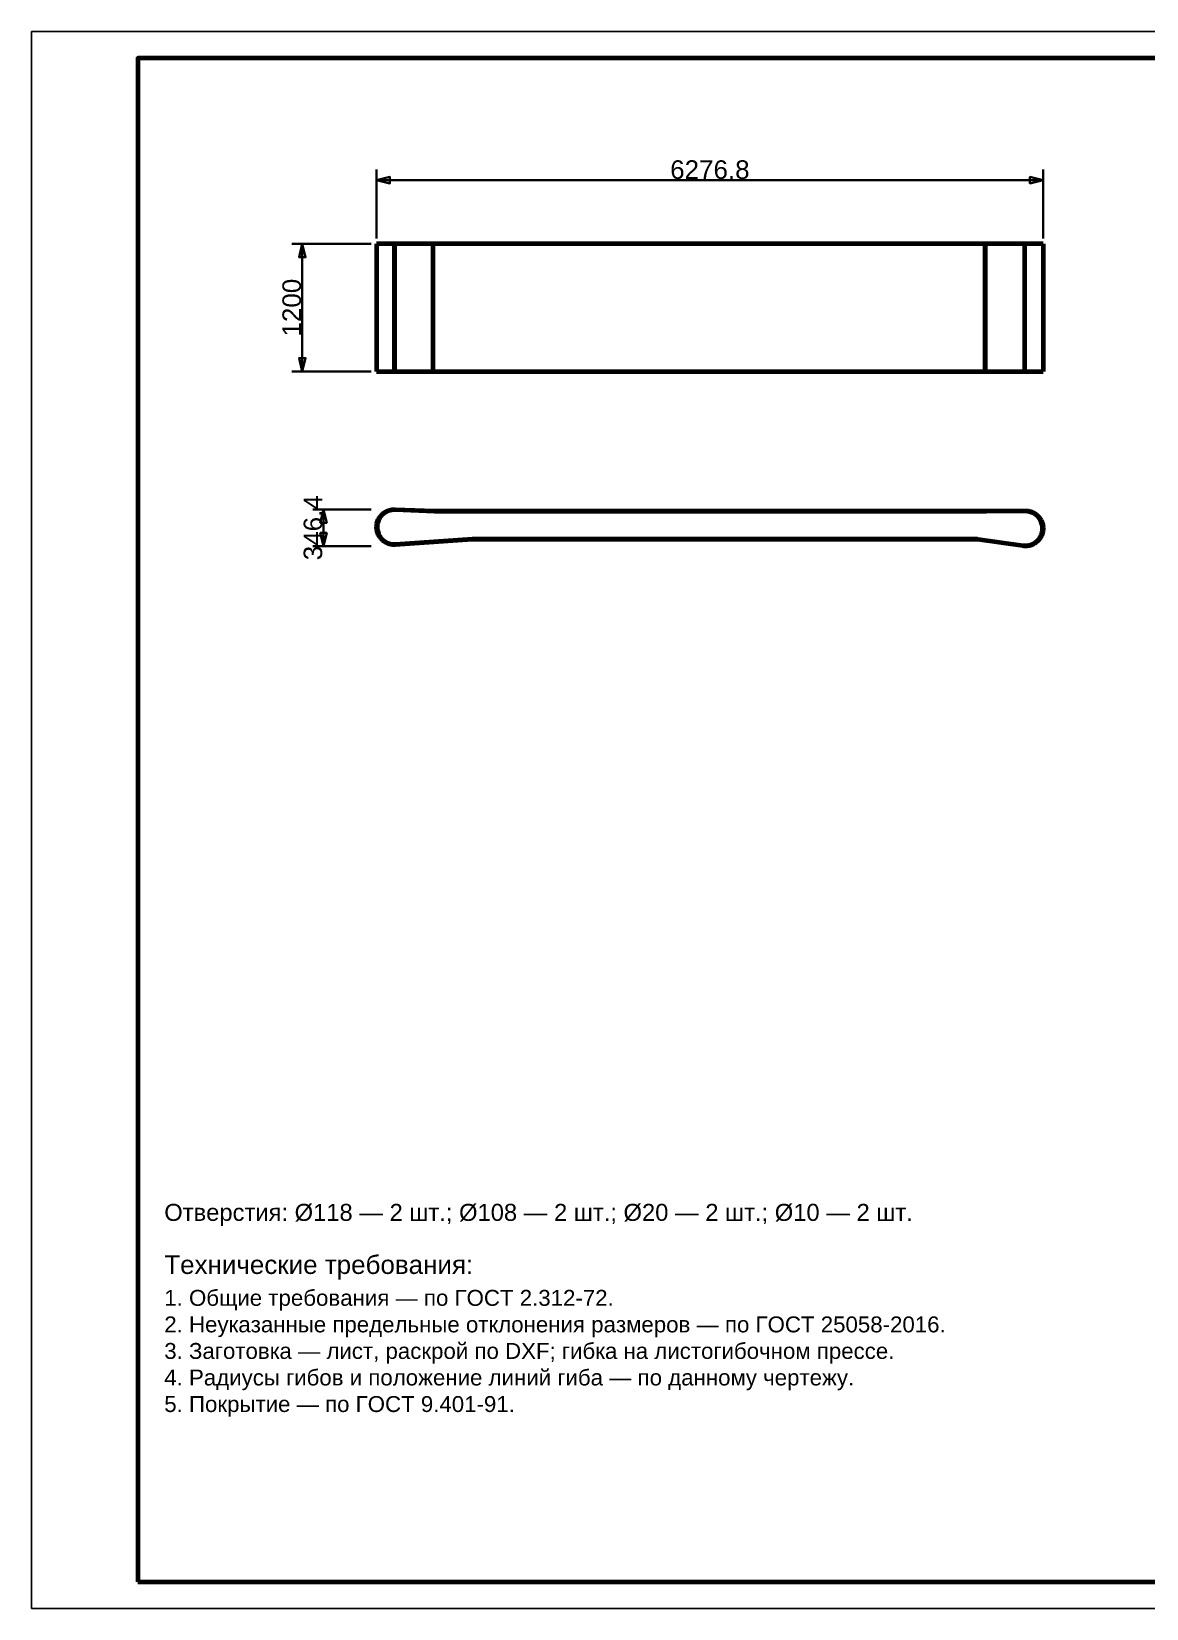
# Model space of a CAD drawing. Header units: millimetres. Extents: x 0 to 420, y 0 to 297.
# Drawn here: x 0 to 210, y 0 to 297 of the extents above; entities that cross this region are included whole.
import ezdxf
from ezdxf.enums import TextEntityAlignment as Align

# ---------------------------------------------------------------- set-up
doc = ezdxf.new("R2010")
doc.units = ezdxf.units.MM
doc.linetypes.add('DASHED', pattern=[1.524, 1.27, -0.254])
doc.styles.add('GOST', font='Arial')

msp = doc.modelspace()

# ---------------------------------------------------------------- linework, layer by layer
at = {"color": 7, "lineweight": 35}
for p, q in [((65, 258), (65, 271)), ((190.54, 258), (190.54, 271)), ((65, 269), (190.54, 269)), ((64, 257), (49, 257)), ((51, 233), (51, 257)), ((64, 233), (49, 233)), ((64, 207), (53, 207)), ((55, 200.07), (55, 207)), ((64, 200.07), (53, 200.07))]:
    msp.add_line(p, q, dxfattribs=at)
at = {"color": 1, "lineweight": 70}
for p, q in [((65.02, 257), (65, 257)), ((65, 257), (65, 233)), ((65.08, 257), (65.02, 257)), ((65.19, 257), (65.08, 257)), ((65.33, 257), (65.19, 257)), ((65.51, 257), (65.33, 257)), ((65.73, 257), (65.51, 257)), ((65.98, 257), (65.73, 257)), ((66.26, 257), (65.98, 257)), ((66.56, 257), (66.26, 257)), ((66.89, 257), (66.56, 257)), ((67.24, 257), (66.89, 257)), ((67.6, 257), (67.24, 257)), ((67.97, 257), (67.6, 257)), ((68.34, 257), (67.97, 257)), ((68.35, 257), (68.34, 257)), ((68.34, 257), (68.34, 257)), ((68.34, 257), (68.34, 257)), ((68.34, 257), (68.34, 257)), ((68.34, 257), (68.34, 257)), ((68.34, 233), (68.34, 257)), ((68.36, 257), (68.35, 257)), ((68.35, 257), (68.35, 257)), ((68.35, 257), (68.35, 257)), ((68.35, 257), (68.35, 257)), ((68.35, 257), (68.35, 257)), ((68.35, 257), (68.35, 257)), ((68.35, 257), (68.35, 257)), ((68.36, 257), (68.36, 257)), ((68.36, 257), (68.36, 257)), ((68.36, 257), (68.36, 233)), ((75.67, 257), (68.36, 257)), ((68.36, 257), (68.36, 257)), ((68.36, 233), (68.36, 257)), ((179.65, 257), (75.67, 257)), ((75.67, 257), (75.67, 257)), ((75.67, 257), (75.67, 257)), ((75.67, 257), (75.67, 257)), ((75.67, 257), (75.67, 257)), ((75.67, 257), (75.67, 257)), ((75.67, 257), (75.67, 257)), ((75.67, 257), (75.67, 257)), ((75.67, 257), (75.67, 257)), ((75.67, 257), (75.67, 257)), ((75.67, 257), (75.67, 257)), ((75.67, 257), (75.67, 257)), ((75.67, 257), (75.67, 257)), ((75.67, 257), (75.67, 257)), ((75.67, 257), (75.67, 257)), ((75.67, 233), (75.67, 257)), ((75.67, 233), (75.67, 257)), ((179.66, 257), (179.65, 257)), ((179.65, 257), (179.65, 257)), ((179.65, 257), (179.65, 257)), ((179.65, 257), (179.65, 257)), ((179.65, 233), (179.65, 257)), ((187.08, 257), (179.66, 257)), ((179.66, 257), (179.66, 257)), ((179.66, 257), (179.66, 257)), ((179.66, 257), (179.66, 257)), ((179.66, 257), (179.66, 257)), ((179.66, 257), (179.66, 257)), ((179.66, 257), (179.66, 257)), ((179.66, 257), (179.66, 257)), ((179.66, 257), (179.66, 257)), ((179.66, 257), (179.66, 257)), ((179.66, 257), (179.66, 257)), ((179.66, 233), (179.66, 257)), ((187.46, 257), (187.08, 257)), ((187.08, 233), (187.08, 257)), ((187.84, 257), (187.46, 257)), ((188.21, 257), (187.84, 257)), ((188.57, 257), (188.21, 257)), ((188.91, 257), (188.57, 257)), ((189.22, 257), (188.91, 257)), ((189.51, 257), (189.22, 257)), ((189.77, 257), (189.51, 257)), ((190, 257), (189.77, 257)), ((190.19, 257), (190, 257)), ((190.34, 257), (190.19, 257)), ((190.45, 257), (190.34, 257)), ((190.51, 257), (190.45, 257)), ((190.54, 257), (190.51, 257)), ((190.54, 257), (190.54, 233)), ((65, 233), (65.02, 233)), ((65.02, 233), (65.08, 233)), ((65.08, 233), (65.19, 233)), ((65.19, 233), (65.33, 233)), ((65.33, 233), (65.51, 233)), ((65.51, 233), (65.73, 233)), ((65.73, 233), (65.98, 233)), ((65.98, 233), (66.26, 233)), ((66.26, 233), (66.56, 233)), ((66.56, 233), (66.89, 233)), ((66.89, 233), (67.24, 233)), ((67.24, 233), (67.6, 233)), ((67.6, 233), (67.97, 233)), ((67.97, 233), (68.34, 233)), ((68.35, 233), (68.34, 233)), ((68.34, 233), (68.34, 233)), ((68.34, 233), (68.34, 233)), ((68.34, 233), (68.34, 233)), ((68.34, 233), (68.34, 233)), ((68.36, 233), (68.35, 233)), ((68.35, 233), (68.35, 233)), ((68.35, 233), (68.35, 233)), ((68.35, 233), (68.35, 233)), ((68.35, 233), (68.35, 233)), ((68.35, 233), (68.35, 233)), ((68.35, 233), (68.35, 233)), ((68.36, 233), (68.36, 233)), ((68.36, 233), (68.36, 233)), ((68.36, 233), (75.67, 233)), ((68.36, 233), (68.36, 233)), ((75.67, 233), (179.65, 233)), ((75.67, 233), (75.67, 233)), ((75.67, 233), (75.67, 233)), ((75.67, 233), (75.67, 233)), ((75.67, 233), (75.67, 233)), ((75.67, 233), (75.67, 233)), ((75.67, 233), (75.67, 233)), ((75.67, 233), (75.67, 233)), ((75.67, 233), (75.67, 233)), ((75.67, 233), (75.67, 233)), ((75.67, 233), (75.67, 233)), ((75.67, 233), (75.67, 233)), ((75.67, 233), (75.67, 233)), ((75.67, 233), (75.67, 233)), ((75.67, 233), (75.67, 233)), ((179.65, 233), (179.65, 233)), ((179.65, 233), (179.65, 233)), ((179.65, 233), (179.65, 233)), ((179.65, 233), (179.66, 233)), ((179.66, 233), (187.08, 233)), ((179.66, 233), (179.66, 233)), ((179.66, 233), (179.66, 233)), ((179.66, 233), (179.66, 233)), ((179.66, 233), (179.66, 233)), ((179.66, 233), (179.66, 233)), ((179.66, 233), (179.66, 233)), ((179.66, 233), (179.66, 233)), ((179.66, 233), (179.66, 233)), ((179.66, 233), (179.66, 233)), ((179.66, 233), (179.66, 233)), ((187.08, 233), (187.46, 233)), ((187.46, 233), (187.84, 233)), ((187.84, 233), (188.21, 233)), ((188.21, 233), (188.57, 233)), ((188.57, 233), (188.91, 233)), ((188.91, 233), (189.22, 233)), ((189.22, 233), (189.51, 233)), ((189.51, 233), (189.77, 233)), ((189.77, 233), (190, 233)), ((190, 233), (190.19, 233)), ((190.19, 233), (190.34, 233)), ((190.34, 233), (190.45, 233)), ((190.45, 233), (190.51, 233)), ((190.51, 233), (190.54, 233)), ((65.24, 204.91), (65.32, 205.09)), ((65.38, 204.98), (65.31, 204.8)), ((65.32, 205.09), (65.42, 205.28)), ((65.47, 205.17), (65.38, 204.98)), ((65.42, 205.28), (65.52, 205.45)), ((65.57, 205.34), (65.47, 205.17)), ((65.52, 205.45), (65.63, 205.62)), ((65.68, 205.51), (65.57, 205.34)), ((65.63, 205.62), (65.76, 205.78)), ((65.8, 205.67), (65.68, 205.51)), ((65.76, 205.78), (65.89, 205.94)), ((65.93, 205.83), (65.8, 205.67)), ((65.89, 205.94), (66.04, 206.08)), ((66.07, 205.97), (65.93, 205.83)), ((66.04, 206.08), (66.19, 206.22)), ((66.22, 206.11), (66.07, 205.97)), ((66.19, 206.22), (66.35, 206.34)), ((66.38, 206.24), (66.22, 206.11)), ((66.35, 206.34), (66.52, 206.46)), ((66.54, 206.36), (66.38, 206.24)), ((66.52, 206.46), (66.69, 206.57)), ((66.71, 206.46), (66.54, 206.36)), ((66.69, 206.57), (66.87, 206.66)), ((66.89, 206.56), (66.71, 206.46)), ((66.87, 206.66), (67.06, 206.75)), ((67.07, 206.64), (66.89, 206.56)), ((67.06, 206.75), (67.25, 206.82)), ((67.26, 206.72), (67.07, 206.64)), ((67.25, 206.82), (67.45, 206.88)), ((67.46, 206.78), (67.26, 206.72)), ((67.45, 206.88), (67.65, 206.93)), ((67.65, 206.83), (67.46, 206.78)), ((67.65, 206.93), (67.85, 206.96)), ((67.85, 206.86), (67.65, 206.83)), ((67.85, 206.96), (68.05, 206.99)), ((68.05, 206.89), (67.85, 206.86)), ((68.05, 206.99), (68.25, 207)), ((68.25, 206.9), (68.05, 206.89)), ((68.25, 207), (68.46, 207)), ((68.46, 206.9), (68.25, 206.9)), ((68.46, 207), (75.88, 206.73)), ((68.46, 207), (68.46, 206.9)), ((75.87, 206.63), (68.46, 206.9)), ((75.88, 206.73), (75.87, 206.63)), ((75.88, 206.63), (75.87, 206.63)), ((75.88, 206.73), (75.88, 206.73)), ((75.88, 206.73), (179.87, 206.73)), ((75.88, 206.73), (75.88, 206.63)), ((179.87, 206.63), (75.88, 206.63)), ((179.87, 206.73), (187.18, 206.75)), ((179.87, 206.73), (179.87, 206.73)), ((179.87, 206.73), (179.87, 206.63)), ((187.18, 206.65), (179.87, 206.63)), ((179.87, 206.63), (179.87, 206.63)), ((187.18, 206.65), (187.18, 206.75)), ((187.2, 206.65), (187.2, 206.75)), ((187.2, 206.75), (187.4, 206.74)), ((187.4, 206.64), (187.2, 206.65)), ((187.4, 206.74), (187.6, 206.73)), ((187.6, 206.63), (187.4, 206.64)), ((187.6, 206.73), (187.8, 206.7)), ((187.8, 206.6), (187.6, 206.63)), ((187.8, 206.7), (188, 206.65)), ((187.99, 206.55), (187.8, 206.6)), ((188.18, 206.5), (187.99, 206.55)), ((188, 206.65), (188.2, 206.6)), ((188.37, 206.43), (188.18, 206.5)), ((188.2, 206.6), (188.39, 206.53)), ((188.56, 206.35), (188.37, 206.43)), ((188.39, 206.53), (188.58, 206.45)), ((188.74, 206.26), (188.56, 206.35)), ((188.58, 206.45), (188.76, 206.36)), ((188.91, 206.16), (188.74, 206.26)), ((188.76, 206.36), (188.93, 206.26)), ((189.08, 206.05), (188.91, 206.16)), ((188.93, 206.26), (189.1, 206.15)), ((189.24, 205.93), (189.08, 206.05)), ((189.1, 206.15), (189.27, 206.03)), ((189.39, 205.8), (189.24, 205.93)), ((189.27, 206.03), (189.42, 205.9)), ((189.53, 205.66), (189.39, 205.8)), ((189.42, 205.9), (189.57, 205.76)), ((189.67, 205.51), (189.53, 205.66)), ((189.57, 205.76), (189.71, 205.61)), ((189.79, 205.35), (189.67, 205.51)), ((189.71, 205.61), (189.84, 205.46)), ((189.91, 205.19), (189.79, 205.35)), ((189.84, 205.46), (189.96, 205.29)), ((190.01, 205.01), (189.91, 205.19)), ((189.96, 205.29), (190.07, 205.12)), ((190.11, 204.84), (190.01, 205.01)), ((190.07, 205.12), (190.16, 204.94)), ((190.16, 204.94), (190.25, 204.76)), ((65, 203.71), (65.01, 203.91)), ((65, 203.5), (65, 203.71)), ((65.02, 203.3), (65, 203.5)), ((65.01, 203.91), (65.03, 204.12)), ((65.05, 203.1), (65.02, 203.3)), ((65.03, 204.12), (65.06, 204.32)), ((65.09, 202.9), (65.05, 203.1)), ((65.06, 204.32), (65.11, 204.52)), ((65.14, 202.7), (65.09, 202.9)), ((65.12, 204.01), (65.1, 203.81)), ((65.1, 203.81), (65.1, 203.61)), ((65.1, 203.61), (65.11, 203.41)), ((65.11, 204.52), (65.17, 204.71)), ((65.11, 203.41), (65.13, 203.21)), ((65.15, 204.21), (65.12, 204.01)), ((65.13, 203.21), (65.17, 203.01)), ((65.21, 202.51), (65.14, 202.7)), ((65.19, 204.41), (65.15, 204.21)), ((65.17, 204.71), (65.24, 204.91)), ((65.17, 203.01), (65.21, 202.81)), ((65.24, 204.61), (65.19, 204.41)), ((65.21, 202.81), (65.27, 202.62)), ((65.28, 202.32), (65.21, 202.51)), ((65.31, 204.8), (65.24, 204.61)), ((65.27, 202.62), (65.34, 202.43)), ((65.37, 202.13), (65.28, 202.32)), ((65.34, 202.43), (65.43, 202.24)), ((65.47, 201.95), (65.37, 202.13)), ((65.43, 202.24), (65.52, 202.06)), ((65.52, 202.06), (65.63, 201.89)), ((190.08, 201.93), (190.17, 202.12)), ((190.19, 204.65), (190.11, 204.84)), ((190.22, 202), (190.13, 201.82)), ((190.17, 202.12), (190.24, 202.3)), ((190.26, 204.47), (190.19, 204.65)), ((190.3, 202.19), (190.22, 202)), ((190.24, 202.3), (190.3, 202.49)), ((190.25, 204.76), (190.33, 204.57)), ((190.32, 204.28), (190.26, 204.47)), ((190.3, 202.49), (190.35, 202.69)), ((190.37, 202.38), (190.3, 202.19)), ((190.37, 204.08), (190.32, 204.28)), ((190.33, 204.57), (190.39, 204.38)), ((190.35, 202.69), (190.39, 202.88)), ((190.4, 203.88), (190.37, 204.08)), ((190.43, 202.58), (190.37, 202.38)), ((190.39, 204.38), (190.45, 204.18)), ((190.39, 202.88), (190.42, 203.08)), ((190.42, 203.68), (190.4, 203.88)), ((190.43, 203.48), (190.42, 203.68)), ((190.42, 203.08), (190.43, 203.28)), ((190.43, 203.28), (190.43, 203.48)), ((190.47, 202.77), (190.43, 202.58)), ((190.45, 204.18), (190.49, 203.98)), ((190.51, 202.97), (190.47, 202.77)), ((190.49, 203.98), (190.51, 203.78)), ((190.51, 203.78), (190.53, 203.58)), ((190.53, 203.18), (190.51, 202.97)), ((190.53, 203.58), (190.54, 203.38)), ((190.54, 203.38), (190.53, 203.18)), ((65.58, 201.78), (65.47, 201.95)), ((65.7, 201.62), (65.58, 201.78)), ((65.63, 201.89), (65.74, 201.73)), ((65.83, 201.46), (65.7, 201.62)), ((65.74, 201.73), (65.87, 201.57)), ((65.97, 201.31), (65.83, 201.46)), ((65.87, 201.57), (66, 201.42)), ((66.12, 201.17), (65.97, 201.31)), ((66, 201.42), (66.15, 201.28)), ((66.28, 201.04), (66.12, 201.17)), ((66.15, 201.28), (66.3, 201.14)), ((66.44, 200.92), (66.28, 201.04)), ((66.3, 201.14), (66.46, 201.02)), ((66.61, 200.8), (66.44, 200.92)), ((66.46, 201.02), (66.63, 200.91)), ((66.79, 200.7), (66.61, 200.8)), ((66.63, 200.91), (66.81, 200.81)), ((66.97, 200.61), (66.79, 200.7)), ((66.81, 200.81), (66.99, 200.72)), ((67.16, 200.54), (66.97, 200.61)), ((66.99, 200.72), (67.17, 200.64)), ((67.36, 200.47), (67.16, 200.54)), ((67.17, 200.64), (67.36, 200.57)), ((67.36, 200.57), (67.56, 200.52)), ((67.55, 200.42), (67.36, 200.47)), ((67.75, 200.37), (67.55, 200.42)), ((67.56, 200.52), (67.76, 200.48)), ((67.96, 200.34), (67.75, 200.37)), ((67.76, 200.48), (67.96, 200.45)), ((67.96, 200.45), (68.16, 200.43)), ((68.16, 200.33), (67.96, 200.34)), ((68.16, 200.43), (68.36, 200.42)), ((68.36, 200.32), (68.16, 200.33)), ((68.36, 200.42), (68.56, 200.43)), ((68.57, 200.33), (68.36, 200.32)), ((68.56, 200.43), (82.99, 201.43)), ((68.57, 200.33), (68.56, 200.43)), ((82.99, 201.33), (68.57, 200.33)), ((82.99, 201.43), (83.07, 201.43)), ((82.99, 201.33), (82.99, 201.43)), ((83.07, 201.33), (82.99, 201.33)), ((83.07, 201.43), (178.07, 201.43)), ((83.07, 201.33), (83.07, 201.43)), ((178.07, 201.33), (83.07, 201.33)), ((178.07, 201.43), (178.15, 201.43)), ((178.07, 201.33), (178.07, 201.43)), ((178.14, 201.33), (178.07, 201.33)), ((178.22, 201.32), (178.14, 201.33)), ((178.15, 201.43), (178.23, 201.42)), ((178.22, 201.32), (178.23, 201.42)), ((186.72, 200.11), (178.22, 201.32)), ((178.23, 201.42), (186.74, 200.21)), ((186.72, 200.11), (186.74, 200.21)), ((186.93, 200.08), (186.72, 200.11)), ((186.74, 200.21), (186.94, 200.18)), ((187.13, 200.07), (186.93, 200.08)), ((186.94, 200.18), (187.14, 200.17)), ((187.33, 200.08), (187.13, 200.07)), ((187.14, 200.17), (187.34, 200.18)), ((187.53, 200.09), (187.33, 200.08)), ((187.34, 200.18), (187.54, 200.19)), ((187.74, 200.12), (187.53, 200.09)), ((187.54, 200.19), (187.74, 200.22)), ((187.74, 200.22), (187.93, 200.26)), ((187.94, 200.16), (187.74, 200.12)), ((187.93, 200.26), (188.13, 200.31)), ((188.13, 200.21), (187.94, 200.16)), ((188.13, 200.31), (188.32, 200.37)), ((188.32, 200.27), (188.13, 200.21)), ((188.32, 200.37), (188.5, 200.45)), ((188.51, 200.34), (188.32, 200.27)), ((188.5, 200.45), (188.69, 200.54)), ((188.7, 200.43), (188.51, 200.34)), ((188.69, 200.54), (188.86, 200.63)), ((188.88, 200.53), (188.7, 200.43)), ((188.86, 200.63), (189.03, 200.74)), ((189.05, 200.63), (188.88, 200.53)), ((189.03, 200.74), (189.19, 200.86)), ((189.21, 200.75), (189.05, 200.63)), ((189.19, 200.86), (189.35, 200.99)), ((189.37, 200.88), (189.21, 200.75)), ((189.35, 200.99), (189.49, 201.13)), ((189.52, 201.02), (189.37, 200.88)), ((189.49, 201.13), (189.63, 201.27)), ((189.66, 201.16), (189.52, 201.02)), ((189.63, 201.27), (189.76, 201.43)), ((189.8, 201.32), (189.66, 201.16)), ((189.76, 201.43), (189.87, 201.59)), ((189.92, 201.48), (189.8, 201.32)), ((189.87, 201.59), (189.98, 201.76)), ((190.03, 201.65), (189.92, 201.48)), ((189.98, 201.76), (190.08, 201.93)), ((190.13, 201.82), (190.03, 201.65))]:
    msp.add_line(p, q, dxfattribs=at)
at = {"color": 5, "linetype": 'DASHED', "lineweight": 35}
for p, q in [((65, 257), (65.02, 257)), ((65.02, 257), (65.1, 257)), ((65.12, 257), (65.1, 257)), ((65.1, 257), (65.12, 257)), ((65.1, 257), (65.22, 257)), ((65.18, 257), (65.12, 257)), ((65.12, 257), (65.18, 257)), ((65.28, 257), (65.18, 257)), ((65.18, 257), (65.28, 257)), ((65.22, 257), (65.39, 257)), ((65.42, 257), (65.28, 257)), ((65.28, 257), (65.42, 257)), ((65.39, 257), (65.61, 257)), ((65.6, 257), (65.42, 257)), ((65.42, 257), (65.6, 257)), ((65.81, 257), (65.6, 257)), ((65.6, 257), (65.81, 257)), ((65.61, 257), (65.86, 257)), ((66.05, 257), (65.81, 257)), ((65.81, 257), (66.05, 257)), ((65.86, 257), (66.15, 257)), ((66.32, 257), (66.05, 257)), ((66.05, 257), (66.32, 257)), ((66.15, 257), (66.48, 257)), ((66.62, 257), (66.32, 257)), ((66.32, 257), (66.62, 257)), ((66.48, 257), (66.83, 257)), ((66.93, 257), (66.62, 257)), ((66.62, 257), (66.93, 257)), ((66.83, 257), (67.2, 257)), ((67.27, 257), (66.93, 257)), ((66.93, 257), (67.27, 257)), ((67.2, 257), (67.59, 257)), ((67.62, 257), (67.27, 257)), ((67.27, 257), (67.62, 257)), ((67.59, 257), (68, 257)), ((67.98, 257), (67.62, 257)), ((67.62, 257), (67.98, 257)), ((68.34, 257), (67.98, 257)), ((67.98, 257), (68.34, 257)), ((68, 257), (68.4, 257)), ((68.34, 233), (68.34, 257)), ((68.39, 257), (68.36, 257)), ((68.36, 257), (75.67, 257)), ((68.42, 257), (68.39, 257)), ((68.4, 257), (68.81, 257)), ((68.45, 257), (68.42, 257)), ((68.48, 257), (68.45, 257)), ((68.52, 257), (68.48, 257)), ((68.55, 257), (68.52, 257)), ((68.58, 257), (68.55, 257)), ((68.61, 257), (68.58, 257)), ((68.64, 257), (68.61, 257)), ((68.67, 257), (68.64, 257)), ((68.7, 257), (68.67, 257)), ((68.73, 257), (68.7, 257)), ((68.77, 257), (68.73, 257)), ((68.8, 257), (68.77, 257)), ((68.81, 257), (68.8, 257)), ((77.3, 257), (68.8, 257)), ((68.81, 257), (77.32, 257)), ((75.67, 257), (75.67, 257)), ((75.67, 257), (75.67, 257)), ((75.67, 257), (75.67, 257)), ((75.67, 257), (75.67, 257)), ((75.67, 257), (75.67, 257)), ((75.67, 257), (75.67, 257)), ((75.67, 257), (75.67, 257)), ((75.67, 257), (75.67, 257)), ((75.67, 257), (75.67, 257)), ((75.67, 257), (75.67, 257)), ((75.67, 257), (75.67, 257)), ((75.67, 257), (75.67, 257)), ((75.67, 257), (75.67, 257)), ((75.67, 257), (75.67, 257)), ((75.67, 257), (75.67, 257)), ((75.67, 257), (179.65, 257)), ((77.31, 257), (77.3, 257)), ((77.32, 257), (77.3, 257)), ((77.33, 257), (77.31, 257)), ((77.32, 257), (77.33, 257)), ((77.34, 257), (77.33, 257)), ((77.33, 257), (77.34, 257)), ((77.35, 257), (77.34, 257)), ((77.34, 257), (77.35, 257)), ((77.36, 257), (77.35, 257)), ((77.35, 257), (77.36, 257)), ((77.37, 257), (77.36, 257)), ((77.36, 257), (77.37, 257)), ((77.39, 257), (77.37, 257)), ((77.37, 257), (77.38, 257)), ((77.38, 257), (77.39, 257)), ((77.4, 257), (77.39, 257)), ((77.39, 257), (77.4, 257)), ((77.41, 257), (77.4, 257)), ((77.4, 257), (77.41, 257)), ((77.42, 257), (77.41, 257)), ((77.41, 257), (77.43, 257)), ((77.43, 257), (77.42, 257)), ((77.45, 257), (77.43, 257)), ((77.43, 257), (77.44, 257)), ((77.44, 257), (77.45, 257)), ((77.46, 257), (77.45, 257)), ((77.45, 257), (77.46, 257)), ((77.47, 257), (77.46, 257)), ((77.46, 257), (77.47, 257)), ((77.47, 257), (172.47, 257)), ((172.47, 257), (77.47, 257)), ((172.48, 257), (172.47, 257)), ((172.47, 257), (172.47, 257)), ((172.47, 257), (172.47, 257)), ((172.47, 257), (172.48, 257)), ((172.49, 257), (172.48, 257)), ((172.48, 257), (172.48, 257)), ((172.48, 257), (172.49, 257)), ((172.5, 257), (172.49, 257)), ((172.49, 257), (172.49, 257)), ((172.49, 257), (172.5, 257)), ((172.51, 257), (172.5, 257)), ((172.5, 257), (172.5, 257)), ((172.5, 257), (172.5, 257)), ((172.5, 257), (172.51, 257)), ((172.52, 257), (172.51, 257)), ((172.51, 257), (172.51, 257)), ((172.51, 257), (172.52, 257)), ((172.53, 257), (172.52, 257)), ((172.52, 257), (172.52, 257)), ((172.52, 257), (172.52, 257)), ((172.52, 257), (172.53, 257)), ((172.54, 257), (172.53, 257)), ((172.53, 257), (172.53, 257)), ((172.53, 257), (172.53, 257)), ((172.53, 257), (172.54, 257)), ((172.55, 257), (172.54, 257)), ((172.54, 257), (172.54, 257)), ((172.54, 257), (172.54, 257)), ((172.54, 257), (172.55, 257)), ((172.54, 257), (186.97, 257)), ((186.97, 257), (172.55, 257)), ((179.65, 257), (179.65, 257)), ((179.65, 257), (179.66, 257)), ((179.66, 257), (179.66, 257)), ((179.66, 257), (179.66, 257)), ((179.66, 257), (179.66, 257)), ((179.66, 257), (179.66, 257)), ((179.66, 257), (179.66, 257)), ((179.66, 257), (179.66, 257)), ((179.66, 257), (179.66, 257)), ((179.66, 257), (179.66, 257)), ((179.66, 257), (179.66, 257)), ((179.66, 257), (179.66, 257)), ((179.66, 257), (179.66, 257)), ((179.66, 257), (179.66, 257)), ((179.66, 257), (179.66, 257)), ((179.66, 257), (187.08, 257)), ((187.35, 257), (186.97, 257)), ((186.97, 257), (186.97, 257)), ((186.97, 257), (187.36, 257)), ((187.08, 257), (187.45, 257)), ((187.08, 257), (187.08, 257)), ((187.73, 257), (187.35, 257)), ((187.36, 257), (187.75, 257)), ((187.45, 257), (187.82, 257)), ((188.1, 257), (187.73, 257)), ((187.75, 257), (188.13, 257)), ((187.82, 257), (188.18, 257)), ((188.46, 257), (188.1, 257)), ((188.13, 257), (188.5, 257)), ((188.18, 257), (188.53, 257)), ((188.8, 257), (188.46, 257)), ((188.5, 257), (188.85, 257)), ((188.53, 257), (188.86, 257)), ((189.11, 257), (188.8, 257)), ((188.85, 257), (189.17, 257)), ((188.86, 257), (189.16, 257)), ((189.41, 257), (189.11, 257)), ((189.16, 257), (189.45, 257)), ((189.17, 257), (189.48, 257)), ((189.67, 257), (189.41, 257)), ((189.45, 257), (189.7, 257)), ((189.48, 257), (189.74, 257)), ((189.9, 257), (189.67, 257)), ((189.7, 257), (189.92, 257)), ((189.74, 257), (189.98, 257)), ((190.09, 257), (189.9, 257)), ((189.92, 257), (190.1, 257)), ((189.98, 257), (190.18, 257)), ((190.24, 257), (190.09, 257)), ((190.1, 257), (190.25, 257)), ((190.18, 257), (190.33, 257)), ((190.35, 257), (190.24, 257)), ((190.25, 257), (190.35, 257)), ((190.33, 257), (190.44, 257)), ((190.35, 257), (190.41, 257)), ((190.41, 257), (190.35, 257)), ((190.41, 257), (190.44, 257)), ((190.44, 257), (190.41, 257)), ((190.44, 257), (190.51, 257)), ((190.51, 257), (190.54, 257)), ((65.02, 233), (65, 233)), ((65.1, 233), (65.02, 233)), ((65.12, 233), (65.1, 233)), ((65.1, 233), (65.12, 233)), ((65.22, 233), (65.1, 233)), ((65.18, 233), (65.12, 233)), ((65.12, 233), (65.18, 233)), ((65.28, 233), (65.18, 233)), ((65.18, 233), (65.28, 233)), ((65.39, 233), (65.22, 233)), ((65.42, 233), (65.28, 233)), ((65.28, 233), (65.42, 233)), ((65.61, 233), (65.39, 233)), ((65.6, 233), (65.42, 233)), ((65.42, 233), (65.6, 233)), ((65.81, 233), (65.6, 233)), ((65.6, 233), (65.81, 233)), ((65.86, 233), (65.61, 233)), ((66.05, 233), (65.81, 233)), ((65.81, 233), (66.05, 233)), ((66.15, 233), (65.86, 233)), ((66.32, 233), (66.05, 233)), ((66.05, 233), (66.32, 233)), ((66.48, 233), (66.15, 233)), ((66.62, 233), (66.32, 233)), ((66.32, 233), (66.62, 233)), ((66.83, 233), (66.48, 233)), ((66.93, 233), (66.62, 233)), ((66.62, 233), (66.93, 233)), ((67.2, 233), (66.83, 233)), ((67.27, 233), (66.93, 233)), ((66.93, 233), (67.27, 233)), ((67.59, 233), (67.2, 233)), ((67.62, 233), (67.27, 233)), ((67.27, 233), (67.62, 233)), ((68, 233), (67.59, 233)), ((67.98, 233), (67.62, 233)), ((67.62, 233), (67.98, 233)), ((68.34, 233), (67.98, 233)), ((67.98, 233), (68.34, 233)), ((68.4, 233), (68, 233)), ((68.39, 233), (68.36, 233)), ((68.36, 233), (75.67, 233)), ((68.42, 233), (68.39, 233)), ((68.81, 233), (68.4, 233)), ((68.45, 233), (68.42, 233)), ((68.48, 233), (68.45, 233)), ((68.52, 233), (68.48, 233)), ((68.55, 233), (68.52, 233)), ((68.58, 233), (68.55, 233)), ((68.61, 233), (68.58, 233)), ((68.64, 233), (68.61, 233)), ((68.67, 233), (68.64, 233)), ((68.7, 233), (68.67, 233)), ((68.73, 233), (68.7, 233)), ((68.77, 233), (68.73, 233)), ((68.8, 233), (68.77, 233)), ((68.8, 233), (68.81, 233)), ((77.3, 233), (68.8, 233)), ((77.32, 233), (68.81, 233)), ((75.67, 233), (179.65, 233)), ((75.67, 233), (75.67, 233)), ((75.67, 233), (75.67, 233)), ((75.67, 233), (75.67, 233)), ((75.67, 233), (75.67, 233)), ((75.67, 233), (75.67, 233)), ((75.67, 233), (75.67, 233)), ((75.67, 233), (75.67, 233)), ((75.67, 233), (75.67, 233)), ((75.67, 233), (75.67, 233)), ((75.67, 233), (75.67, 233)), ((75.67, 233), (75.67, 233)), ((75.67, 233), (75.67, 233)), ((75.67, 233), (75.67, 233)), ((75.67, 233), (75.67, 233)), ((75.67, 233), (75.67, 233)), ((77.3, 233), (77.32, 233)), ((77.31, 233), (77.3, 233)), ((77.33, 233), (77.31, 233)), ((77.33, 233), (77.32, 233)), ((77.34, 233), (77.33, 233)), ((77.34, 233), (77.33, 233)), ((77.35, 233), (77.34, 233)), ((77.35, 233), (77.34, 233)), ((77.36, 233), (77.35, 233)), ((77.36, 233), (77.35, 233)), ((77.37, 233), (77.36, 233)), ((77.37, 233), (77.36, 233)), ((77.39, 233), (77.37, 233)), ((77.38, 233), (77.37, 233)), ((77.39, 233), (77.38, 233)), ((77.4, 233), (77.39, 233)), ((77.4, 233), (77.39, 233)), ((77.41, 233), (77.4, 233)), ((77.41, 233), (77.4, 233)), ((77.42, 233), (77.41, 233)), ((77.43, 233), (77.41, 233)), ((77.43, 233), (77.42, 233)), ((77.45, 233), (77.43, 233)), ((77.44, 233), (77.43, 233)), ((77.45, 233), (77.44, 233)), ((77.46, 233), (77.45, 233)), ((77.46, 233), (77.45, 233)), ((77.47, 233), (77.46, 233)), ((77.47, 233), (77.46, 233)), ((172.47, 233), (77.47, 233)), ((172.47, 233), (77.47, 233)), ((172.48, 233), (172.47, 233)), ((172.47, 233), (172.47, 233)), ((172.48, 233), (172.47, 233)), ((172.47, 233), (172.47, 233)), ((172.49, 233), (172.48, 233)), ((172.49, 233), (172.48, 233)), ((172.48, 233), (172.48, 233)), ((172.5, 233), (172.49, 233)), ((172.49, 233), (172.49, 233)), ((172.5, 233), (172.49, 233)), ((172.51, 233), (172.5, 233)), ((172.5, 233), (172.5, 233)), ((172.51, 233), (172.5, 233)), ((172.5, 233), (172.5, 233)), ((172.52, 233), (172.51, 233)), ((172.52, 233), (172.51, 233)), ((172.51, 233), (172.51, 233)), ((172.53, 233), (172.52, 233)), ((172.52, 233), (172.52, 233)), ((172.53, 233), (172.52, 233)), ((172.52, 233), (172.52, 233)), ((172.54, 233), (172.53, 233)), ((172.53, 233), (172.53, 233)), ((172.54, 233), (172.53, 233)), ((172.53, 233), (172.53, 233)), ((172.55, 233), (172.54, 233)), ((172.54, 233), (172.54, 233)), ((186.97, 233), (172.54, 233)), ((172.55, 233), (172.54, 233)), ((172.54, 233), (172.54, 233)), ((186.97, 233), (172.55, 233)), ((179.65, 233), (179.65, 233)), ((179.65, 233), (179.66, 233)), ((179.66, 233), (187.08, 233)), ((179.66, 233), (179.66, 233)), ((179.66, 233), (179.66, 233)), ((179.66, 233), (179.66, 233)), ((179.66, 233), (179.66, 233)), ((179.66, 233), (179.66, 233)), ((179.66, 233), (179.66, 233)), ((179.66, 233), (179.66, 233)), ((179.66, 233), (179.66, 233)), ((179.66, 233), (179.66, 233)), ((179.66, 233), (179.66, 233)), ((179.66, 233), (179.66, 233)), ((179.66, 233), (179.66, 233)), ((179.66, 233), (179.66, 233)), ((186.97, 233), (186.97, 233)), ((187.35, 233), (186.97, 233)), ((187.36, 233), (186.97, 233)), ((187.08, 233), (187.45, 233)), ((187.08, 233), (187.08, 233)), ((187.73, 233), (187.35, 233)), ((187.75, 233), (187.36, 233)), ((187.45, 233), (187.82, 233)), ((188.1, 233), (187.73, 233)), ((188.13, 233), (187.75, 233)), ((187.82, 233), (188.18, 233)), ((188.46, 233), (188.1, 233)), ((188.5, 233), (188.13, 233)), ((188.18, 233), (188.53, 233)), ((188.8, 233), (188.46, 233)), ((188.85, 233), (188.5, 233)), ((188.53, 233), (188.86, 233)), ((189.11, 233), (188.8, 233)), ((189.17, 233), (188.85, 233)), ((188.86, 233), (189.16, 233)), ((189.41, 233), (189.11, 233)), ((189.16, 233), (189.45, 233)), ((189.48, 233), (189.17, 233)), ((189.67, 233), (189.41, 233)), ((189.45, 233), (189.7, 233)), ((189.74, 233), (189.48, 233)), ((189.9, 233), (189.67, 233)), ((189.7, 233), (189.92, 233)), ((189.98, 233), (189.74, 233)), ((190.09, 233), (189.9, 233)), ((189.92, 233), (190.1, 233)), ((190.18, 233), (189.98, 233)), ((190.24, 233), (190.09, 233)), ((190.1, 233), (190.25, 233)), ((190.33, 233), (190.18, 233)), ((190.35, 233), (190.24, 233)), ((190.25, 233), (190.35, 233)), ((190.44, 233), (190.33, 233)), ((190.35, 233), (190.41, 233)), ((190.41, 233), (190.35, 233)), ((190.41, 233), (190.44, 233)), ((190.44, 233), (190.41, 233)), ((190.51, 233), (190.44, 233)), ((190.54, 233), (190.51, 233)), ((65.32, 205.09), (65.24, 204.91)), ((65.38, 204.98), (65.31, 204.8)), ((65.42, 205.28), (65.32, 205.09)), ((65.47, 205.17), (65.38, 204.98)), ((65.52, 205.45), (65.42, 205.28)), ((65.57, 205.34), (65.47, 205.17)), ((65.63, 205.62), (65.52, 205.45)), ((65.68, 205.51), (65.57, 205.34)), ((65.76, 205.78), (65.63, 205.62)), ((65.8, 205.67), (65.68, 205.51)), ((65.89, 205.94), (65.76, 205.78)), ((65.93, 205.83), (65.8, 205.67)), ((66.04, 206.08), (65.89, 205.94)), ((66.07, 205.97), (65.93, 205.83)), ((66.19, 206.22), (66.04, 206.08)), ((66.22, 206.11), (66.07, 205.97)), ((66.35, 206.34), (66.19, 206.22)), ((66.38, 206.24), (66.22, 206.11)), ((66.52, 206.46), (66.35, 206.34)), ((66.54, 206.36), (66.38, 206.24)), ((66.69, 206.57), (66.52, 206.46)), ((66.71, 206.46), (66.54, 206.36)), ((66.87, 206.66), (66.69, 206.57)), ((66.89, 206.56), (66.71, 206.46)), ((67.06, 206.75), (66.87, 206.66)), ((67.07, 206.64), (66.89, 206.56)), ((67.25, 206.82), (67.06, 206.75)), ((67.26, 206.72), (67.07, 206.64)), ((67.45, 206.88), (67.25, 206.82)), ((67.46, 206.78), (67.26, 206.72)), ((67.65, 206.93), (67.45, 206.88)), ((67.65, 206.83), (67.46, 206.78)), ((67.85, 206.96), (67.65, 206.93)), ((67.85, 206.86), (67.65, 206.83)), ((68.05, 206.99), (67.85, 206.96)), ((68.05, 206.89), (67.85, 206.86)), ((68.25, 207), (68.05, 206.99)), ((68.25, 206.9), (68.05, 206.89)), ((68.46, 207), (68.25, 207)), ((68.46, 206.9), (68.25, 206.9)), ((75.88, 206.73), (68.46, 207)), ((75.87, 206.63), (68.46, 206.9)), ((75.88, 206.63), (75.87, 206.63)), ((179.87, 206.73), (75.88, 206.73)), ((75.88, 206.73), (75.88, 206.73)), ((179.87, 206.63), (75.88, 206.63)), ((187.18, 206.75), (179.87, 206.73)), ((179.87, 206.73), (179.87, 206.73)), ((187.18, 206.65), (179.87, 206.63)), ((179.87, 206.63), (179.87, 206.63)), ((187.18, 206.65), (187.18, 206.75)), ((187.4, 206.74), (187.2, 206.75)), ((187.2, 206.65), (187.2, 206.75)), ((187.4, 206.64), (187.2, 206.65)), ((187.6, 206.73), (187.4, 206.74)), ((187.6, 206.63), (187.4, 206.64)), ((187.8, 206.7), (187.6, 206.73)), ((187.8, 206.6), (187.6, 206.63)), ((188, 206.65), (187.8, 206.7)), ((187.99, 206.55), (187.8, 206.6)), ((188.18, 206.5), (187.99, 206.55)), ((188.2, 206.6), (188, 206.65)), ((188.37, 206.43), (188.18, 206.5)), ((188.39, 206.53), (188.2, 206.6)), ((188.56, 206.35), (188.37, 206.43)), ((188.58, 206.45), (188.39, 206.53)), ((188.74, 206.26), (188.56, 206.35)), ((188.76, 206.36), (188.58, 206.45)), ((188.91, 206.16), (188.74, 206.26)), ((188.93, 206.26), (188.76, 206.36)), ((189.08, 206.05), (188.91, 206.16)), ((189.1, 206.15), (188.93, 206.26)), ((189.24, 205.93), (189.08, 206.05)), ((189.27, 206.03), (189.1, 206.15)), ((189.39, 205.8), (189.24, 205.93)), ((189.42, 205.9), (189.27, 206.03)), ((189.53, 205.66), (189.39, 205.8)), ((189.57, 205.76), (189.42, 205.9)), ((189.67, 205.51), (189.53, 205.66)), ((189.71, 205.61), (189.57, 205.76)), ((189.79, 205.35), (189.67, 205.51)), ((189.84, 205.46), (189.71, 205.61)), ((189.91, 205.19), (189.79, 205.35)), ((189.96, 205.29), (189.84, 205.46)), ((190.01, 205.01), (189.91, 205.19)), ((190.07, 205.12), (189.96, 205.29)), ((190.11, 204.84), (190.01, 205.01)), ((190.16, 204.94), (190.07, 205.12)), ((190.25, 204.76), (190.16, 204.94)), ((65.01, 203.91), (65, 203.71)), ((65, 203.71), (65, 203.5)), ((65, 203.5), (65.02, 203.3)), ((65.03, 204.12), (65.01, 203.91)), ((65.02, 203.3), (65.05, 203.1)), ((65.06, 204.32), (65.03, 204.12)), ((65.05, 203.1), (65.09, 202.9)), ((65.11, 204.52), (65.06, 204.32)), ((65.09, 202.9), (65.14, 202.7)), ((65.12, 204.01), (65.1, 203.81)), ((65.1, 203.81), (65.1, 203.61)), ((65.1, 203.61), (65.11, 203.41)), ((65.17, 204.71), (65.11, 204.52)), ((65.11, 203.41), (65.13, 203.21)), ((65.15, 204.21), (65.12, 204.01)), ((65.13, 203.21), (65.17, 203.01)), ((65.14, 202.7), (65.21, 202.51)), ((65.19, 204.41), (65.15, 204.21)), ((65.24, 204.91), (65.17, 204.71)), ((65.17, 203.01), (65.21, 202.81)), ((65.24, 204.61), (65.19, 204.41)), ((65.21, 202.81), (65.27, 202.62)), ((65.21, 202.51), (65.28, 202.32)), ((65.31, 204.8), (65.24, 204.61)), ((65.27, 202.62), (65.34, 202.43)), ((65.28, 202.32), (65.37, 202.13)), ((65.34, 202.43), (65.43, 202.24)), ((65.37, 202.13), (65.47, 201.95)), ((65.43, 202.24), (65.52, 202.06)), ((65.52, 202.06), (65.63, 201.89)), ((190.08, 201.93), (190.17, 202.12)), ((190.19, 204.65), (190.11, 204.84)), ((190.13, 201.82), (190.22, 202)), ((190.17, 202.12), (190.24, 202.3)), ((190.26, 204.47), (190.19, 204.65)), ((190.22, 202), (190.3, 202.19)), ((190.24, 202.3), (190.3, 202.49)), ((190.33, 204.57), (190.25, 204.76)), ((190.32, 204.28), (190.26, 204.47)), ((190.3, 202.49), (190.35, 202.69)), ((190.3, 202.19), (190.37, 202.38)), ((190.37, 204.08), (190.32, 204.28)), ((190.39, 204.38), (190.33, 204.57)), ((190.35, 202.69), (190.39, 202.88)), ((190.4, 203.88), (190.37, 204.08)), ((190.37, 202.38), (190.43, 202.58)), ((190.45, 204.18), (190.39, 204.38)), ((190.39, 202.88), (190.42, 203.08)), ((190.42, 203.68), (190.4, 203.88)), ((190.43, 203.48), (190.42, 203.68)), ((190.42, 203.08), (190.43, 203.28)), ((190.43, 203.28), (190.43, 203.48)), ((190.43, 202.58), (190.47, 202.77)), ((190.49, 203.98), (190.45, 204.18)), ((190.47, 202.77), (190.51, 202.97)), ((190.51, 203.78), (190.49, 203.98)), ((190.53, 203.58), (190.51, 203.78)), ((190.51, 202.97), (190.53, 203.18)), ((190.54, 203.38), (190.53, 203.58)), ((190.53, 203.18), (190.54, 203.38)), ((65.47, 201.95), (65.58, 201.78)), ((65.58, 201.78), (65.7, 201.62)), ((65.63, 201.89), (65.74, 201.73)), ((65.7, 201.62), (65.83, 201.46)), ((65.74, 201.73), (65.87, 201.57)), ((65.83, 201.46), (65.97, 201.31)), ((65.87, 201.57), (66, 201.42)), ((65.97, 201.31), (66.12, 201.17)), ((66, 201.42), (66.15, 201.28)), ((66.12, 201.17), (66.28, 201.04)), ((66.15, 201.28), (66.3, 201.14)), ((66.28, 201.04), (66.44, 200.92)), ((66.3, 201.14), (66.46, 201.02)), ((66.44, 200.92), (66.61, 200.8)), ((66.46, 201.02), (66.63, 200.91)), ((66.61, 200.8), (66.79, 200.7)), ((66.63, 200.91), (66.81, 200.81)), ((66.79, 200.7), (66.97, 200.61)), ((66.81, 200.81), (66.99, 200.72)), ((66.97, 200.61), (67.16, 200.54)), ((66.99, 200.72), (67.17, 200.64)), ((67.16, 200.54), (67.36, 200.47)), ((67.17, 200.64), (67.36, 200.57)), ((67.36, 200.57), (67.56, 200.52)), ((67.36, 200.47), (67.55, 200.42)), ((67.55, 200.42), (67.75, 200.37)), ((67.56, 200.52), (67.76, 200.48)), ((67.75, 200.37), (67.96, 200.34)), ((67.76, 200.48), (67.96, 200.45)), ((67.96, 200.45), (68.16, 200.43)), ((67.96, 200.34), (68.16, 200.33)), ((68.16, 200.43), (68.36, 200.42)), ((68.16, 200.33), (68.36, 200.32)), ((68.36, 200.42), (68.56, 200.43)), ((68.36, 200.32), (68.57, 200.33)), ((68.56, 200.43), (82.99, 201.43)), ((68.57, 200.33), (82.99, 201.33)), ((82.99, 201.43), (83.07, 201.43)), ((82.99, 201.33), (83.07, 201.33)), ((83.07, 201.43), (178.07, 201.43)), ((83.07, 201.33), (178.07, 201.33)), ((178.07, 201.43), (178.15, 201.43)), ((178.07, 201.33), (178.14, 201.33)), ((178.14, 201.33), (178.22, 201.32)), ((178.15, 201.43), (178.23, 201.42)), ((178.22, 201.32), (186.72, 200.11)), ((178.23, 201.42), (186.74, 200.21)), ((186.72, 200.11), (186.93, 200.08)), ((186.74, 200.21), (186.94, 200.18)), ((186.93, 200.08), (187.13, 200.07)), ((186.94, 200.18), (187.14, 200.17)), ((187.13, 200.07), (187.33, 200.08)), ((187.14, 200.17), (187.34, 200.18)), ((187.33, 200.08), (187.53, 200.09)), ((187.34, 200.18), (187.54, 200.19)), ((187.53, 200.09), (187.74, 200.12)), ((187.54, 200.19), (187.74, 200.22)), ((187.74, 200.22), (187.93, 200.26)), ((187.74, 200.12), (187.94, 200.16)), ((187.93, 200.26), (188.13, 200.31)), ((187.94, 200.16), (188.13, 200.21)), ((188.13, 200.31), (188.32, 200.37)), ((188.13, 200.21), (188.32, 200.27)), ((188.32, 200.37), (188.5, 200.45)), ((188.32, 200.27), (188.51, 200.34)), ((188.5, 200.45), (188.69, 200.54)), ((188.51, 200.34), (188.7, 200.43)), ((188.69, 200.54), (188.86, 200.63)), ((188.7, 200.43), (188.88, 200.53)), ((188.86, 200.63), (189.03, 200.74)), ((188.88, 200.53), (189.05, 200.63)), ((189.03, 200.74), (189.19, 200.86)), ((189.05, 200.63), (189.21, 200.75)), ((189.19, 200.86), (189.35, 200.99)), ((189.21, 200.75), (189.37, 200.88)), ((189.35, 200.99), (189.49, 201.13)), ((189.37, 200.88), (189.52, 201.02)), ((189.49, 201.13), (189.63, 201.27)), ((189.52, 201.02), (189.66, 201.16)), ((189.63, 201.27), (189.76, 201.43)), ((189.66, 201.16), (189.8, 201.32)), ((189.76, 201.43), (189.87, 201.59)), ((189.8, 201.32), (189.92, 201.48)), ((189.87, 201.59), (189.98, 201.76)), ((189.92, 201.48), (190.03, 201.65)), ((189.98, 201.76), (190.08, 201.93)), ((190.03, 201.65), (190.13, 201.82))]:
    msp.add_line(p, q, dxfattribs=at)
at = {"color": 7, "lineweight": 25}
msp.add_lwpolyline([(0, 0), (420, 0), (420, 297), (0, 297)], close=True, dxfattribs=at)
at = {"color": 7, "lineweight": 70}
msp.add_lwpolyline([(20, 5), (415, 5), (415, 292), (20, 292)], close=True, dxfattribs=at)
at = {"color": 7, "lineweight": 35}
for points in [[(65, 269), (67.5, 268.38), (67.5, 269.62)], [(190.54, 269), (188.04, 269.62), (188.04, 268.38)], [(51, 257), (50.38, 254.5), (51.62, 254.5)], [(51, 233), (51.62, 235.5), (50.38, 235.5)], [(55, 207), (54.38, 204.5), (55.62, 204.5)], [(55, 200.07), (55.62, 202.57), (54.38, 202.57)]]:
    msp.add_lwpolyline(points, close=True, dxfattribs=at)

# ---------------------------------------------------------------- texts
at = {"color": 7, "style": 'GOST'}
msp.add_text('6276.8', height=3.5, dxfattribs=at).set_placement((127.77, 271), align=Align.MIDDLE)
for s, p in [('1200', (49, 245)), ('346.4', (53, 203.54))]:
    msp.add_text(s, height=3.5, rotation=90, dxfattribs=at).set_placement(p, align=Align.MIDDLE)
at = {"color": 6, "style": 'GOST'}
msp.add_text('Отверстия: Ø118 — 2 шт.; Ø108 — 2 шт.; Ø20 — 2 шт.; Ø10 — 2 шт.', height=3.2, dxfattribs=at).set_placement((25, 73))
at = {"color": 3, "style": 'GOST'}
for s, height, p in [('Технические требования:', 3.5, (25, 63)), ('1. Общие требования — по ГОСТ 2.312-72.', 3, (25, 57)), ('2. Неуказанные предельные отклонения размеров — по ГОСТ 25058-2016.', 3, (25, 52)), ('3. Заготовка — лист, раскрой по DXF; гибка на листогибочном прессе.', 3, (25, 47)), ('4. Радиусы гибов и положение линий гиба — по данному чертежу.', 3, (25, 42)), ('5. Покрытие — по ГОСТ 9.401-91.', 3, (25, 37))]:
    msp.add_text(s, height=height, dxfattribs=at).set_placement(p)

doc.saveas('drawing.dxf')
